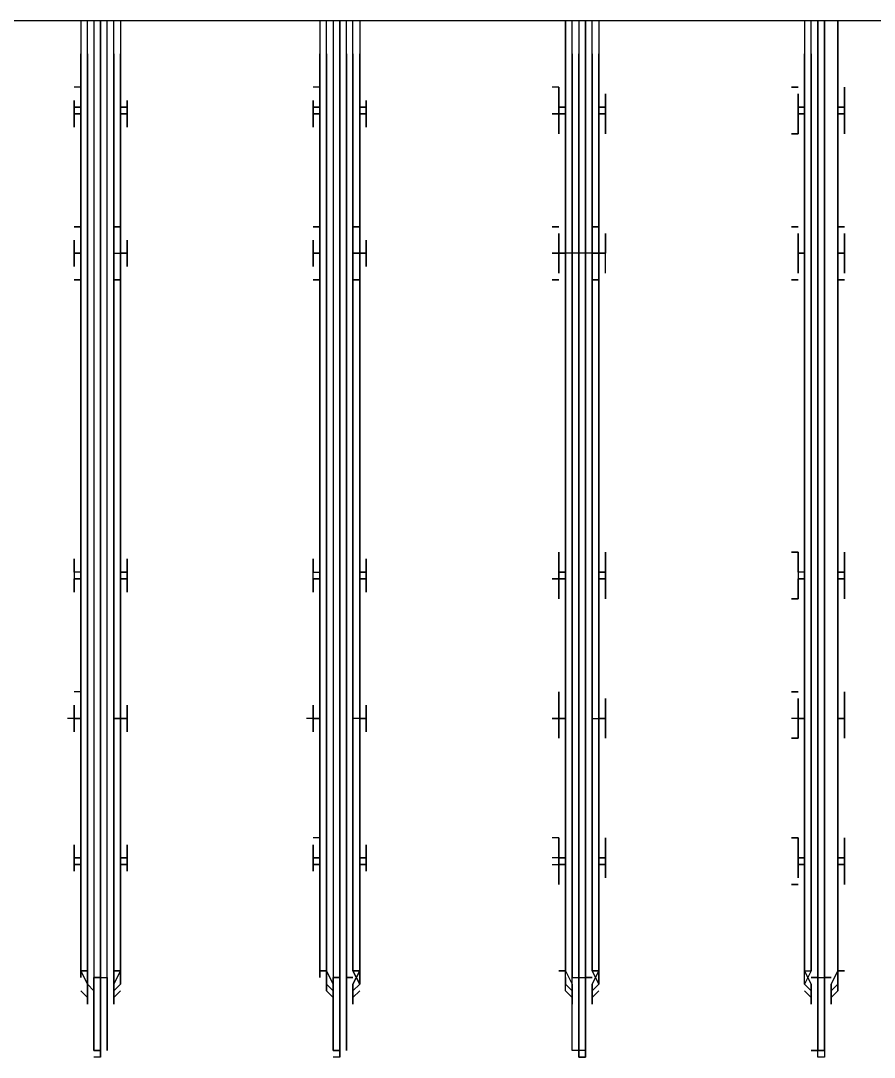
# Model space of a CAD drawing. Header units: metres. Extents: x 530797 to 531186, y 2675944 to 2676144.
# Drawn here: x 531161.8343 to 531162.012, y 2676011.8435 to 2676012.0593 of the extents above; entities that cross this region are included whole.
import ezdxf

# ---------------------------------------------------------------- set-up
doc = ezdxf.new("R2010")
doc.units = ezdxf.units.M
doc.linetypes.add('PDF_IMPORT', pattern=[1, 0.8, -0.2])
doc.layers.add('IDT', color=7, linetype='Continuous')

# ---------------------------------------------------------------- blocks, each defined once
blk = doc.blocks.new('IDT')
at = {"layer": 'IDT', "color": 0, "lineweight": 25}
for p, q in [((14.14562, 14.81944), (14.14701, 14.81944)), ((14.14562, 14.80284), (14.14562, 14.81944)), ((14.14562, 14.81944), (14.14701, 14.81944)), ((14.14562, 14.80284), (14.14562, 14.81944)), ((14.14701, 14.81944), (14.14701, 14.80284)), ((14.14701, 14.81944), (14.14701, 14.80284)), ((14.19542, 14.80284), (14.19542, 14.81944)), ((14.19542, 14.81944), (14.19542, 14.80284)), ((14.1968, 14.81944), (14.19542, 14.81944)), ((14.19542, 14.81944), (14.1968, 14.81944)), ((14.1968, 14.80284), (14.1968, 14.81944)), ((14.1968, 14.81944), (14.1968, 14.80284)), ((14.24659, 14.80284), (14.24659, 14.81944)), ((14.24659, 14.81944), (14.24659, 14.80284)), ((14.24659, 14.80284), (14.24659, 14.81944)), ((14.24659, 14.80284), (14.24659, 14.81944)), ((14.24659, 14.81944), (14.24798, 14.81944)), ((14.29639, 14.80284), (14.29639, 14.81944)), ((14.29639, 14.81944), (14.29639, 14.80284)), ((14.29639, 14.81944), (14.29639, 14.80284)), ((14.29639, 14.80284), (14.29639, 14.81944)), ((14.29639, 14.81944), (14.29777, 14.81944)), ((14.14562, 14.80284), (14.14562, 14.81805)), ((14.14562, 14.81805), (14.14562, 14.80284)), ((14.14701, 14.81805), (14.14562, 14.81805)), ((14.14562, 14.81805), (14.14701, 14.81805)), ((14.14701, 14.80284), (14.14701, 14.81805)), ((14.14701, 14.81805), (14.14839, 14.81805)), ((14.14839, 14.81805), (14.14701, 14.81805)), ((14.14701, 14.81805), (14.14701, 14.80284)), ((14.19542, 14.80284), (14.19542, 14.81805)), ((14.19542, 14.81805), (14.1968, 14.81805)), ((14.19542, 14.80284), (14.19542, 14.81805)), ((14.19542, 14.81805), (14.1968, 14.81805)), ((14.1968, 14.81805), (14.19818, 14.81805)), ((14.1968, 14.81805), (14.19818, 14.81805)), ((14.19818, 14.81805), (14.19818, 14.80284)), ((14.19818, 14.81805), (14.19818, 14.80284)), ((14.24521, 14.80284), (14.24521, 14.81805)), ((14.24521, 14.81805), (14.24521, 14.80284)), ((14.24798, 14.81805), (14.24659, 14.81805)), ((14.24659, 14.81805), (14.24798, 14.81805)), ((14.24798, 14.81805), (14.24659, 14.81805)), ((14.24659, 14.81805), (14.24798, 14.81805)), ((14.24798, 14.80284), (14.24798, 14.81805)), ((14.24798, 14.81805), (14.24798, 14.80284)), ((14.295, 14.80284), (14.295, 14.81805)), ((14.295, 14.81805), (14.295, 14.80284)), ((14.29777, 14.81805), (14.29639, 14.81805)), ((14.29639, 14.81805), (14.29777, 14.81805)), ((14.29777, 14.81805), (14.29639, 14.81805)), ((14.29639, 14.81805), (14.29777, 14.81805)), ((14.29777, 14.80284), (14.29777, 14.81805)), ((14.29777, 14.81805), (14.29777, 14.80284)), ((14.14286, 14.8056), (14.14424, 14.80699)), ((14.14424, 14.80699), (14.14286, 14.8056)), ((14.14424, 14.80699), (14.14424, 14.80837)), ((14.14424, 14.80837), (14.14424, 14.80699)), ((14.14424, 14.80422), (14.14424, 14.80837)), ((14.14424, 14.80837), (14.14424, 14.80422)), ((14.14839, 14.80422), (14.14839, 14.80837)), ((14.14839, 14.80837), (14.14839, 14.80699)), ((14.14839, 14.80699), (14.14839, 14.80837)), ((14.14839, 14.80837), (14.14839, 14.80422)), ((14.14839, 14.80699), (14.14977, 14.8056)), ((14.14977, 14.8056), (14.14839, 14.80699)), ((14.19403, 14.80699), (14.19265, 14.8056)), ((14.19265, 14.8056), (14.19403, 14.80699)), ((14.19403, 14.80422), (14.19403, 14.80837)), ((14.19403, 14.80837), (14.19403, 14.80699)), ((14.19403, 14.80699), (14.19403, 14.80837)), ((14.19403, 14.80837), (14.19403, 14.80422)), ((14.19818, 14.80422), (14.19818, 14.80837)), ((14.19818, 14.80837), (14.19818, 14.80699)), ((14.19818, 14.80422), (14.19818, 14.80837)), ((14.19818, 14.80837), (14.19818, 14.80699)), ((14.19818, 14.80699), (14.19957, 14.8056)), ((14.19818, 14.80699), (14.19957, 14.8056)), ((14.24383, 14.80699), (14.24244, 14.8056)), ((14.24244, 14.8056), (14.24383, 14.80699)), ((14.24383, 14.80422), (14.24383, 14.80837)), ((14.24383, 14.80837), (14.24383, 14.80699)), ((14.24383, 14.80699), (14.24383, 14.80837)), ((14.24383, 14.80837), (14.24383, 14.80422)), ((14.24798, 14.80422), (14.24798, 14.80837)), ((14.24798, 14.80837), (14.24798, 14.80422)), ((14.24798, 14.80699), (14.24798, 14.80837)), ((14.24798, 14.80837), (14.24798, 14.80699)), ((14.24936, 14.8056), (14.24798, 14.80699)), ((14.24798, 14.80699), (14.24936, 14.8056)), ((14.29362, 14.80699), (14.29224, 14.8056)), ((14.29224, 14.8056), (14.29362, 14.80699)), ((14.29362, 14.80422), (14.29362, 14.80837)), ((14.29362, 14.80837), (14.29362, 14.80699)), ((14.29362, 14.80699), (14.29362, 14.80837)), ((14.29362, 14.80837), (14.29362, 14.80422)), ((14.29915, 14.80422), (14.29915, 14.80837)), ((14.29915, 14.80837), (14.29915, 14.80699)), ((14.29915, 14.80699), (14.29915, 14.80837)), ((14.29915, 14.80837), (14.29915, 14.80422)), ((14.29915, 14.80699), (14.30054, 14.8056)), ((14.30054, 14.8056), (14.29915, 14.80699)), ((14.14286, 14.8056), (14.14286, 14.80145)), ((14.14286, 14.80145), (14.14286, 14.8056)), ((14.14286, 14.80422), (14.14424, 14.8056)), ((14.14424, 14.8056), (14.14286, 14.80422)), ((14.14286, 14.80284), (14.14286, 14.80422)), ((14.14286, 14.80422), (14.14286, 14.80284)), ((14.14286, 14.80145), (14.14424, 14.80422)), ((14.14424, 14.80422), (14.14286, 14.80145)), ((14.14977, 14.80422), (14.14839, 14.8056)), ((14.14839, 14.8056), (14.14977, 14.80422)), ((14.14977, 14.80422), (14.14839, 14.8056)), ((14.14839, 14.8056), (14.14977, 14.80422)), ((14.14977, 14.80145), (14.14839, 14.80422)), ((14.14839, 14.80422), (14.14977, 14.80145)), ((14.14839, 14.80145), (14.14977, 14.80422)), ((14.14839, 14.80145), (14.14977, 14.80422)), ((14.14977, 14.80422), (14.14977, 14.80284)), ((14.14977, 14.80422), (14.14977, 14.80284)), ((14.19403, 14.8056), (14.19265, 14.80422)), ((14.19265, 14.80422), (14.19403, 14.8056)), ((14.19403, 14.8056), (14.19265, 14.80422)), ((14.19265, 14.80422), (14.19403, 14.8056)), ((14.19265, 14.80422), (14.19265, 14.80284)), ((14.19265, 14.80284), (14.19265, 14.80422)), ((14.19265, 14.80422), (14.19403, 14.80145)), ((14.19265, 14.80145), (14.19403, 14.80422)), ((14.19403, 14.80422), (14.19265, 14.80145)), ((14.19403, 14.80145), (14.19265, 14.80422)), ((14.19957, 14.80422), (14.19818, 14.8056)), ((14.19957, 14.80422), (14.19818, 14.8056)), ((14.19957, 14.80145), (14.19818, 14.80422)), ((14.19957, 14.80145), (14.19818, 14.80422)), ((14.19957, 14.8056), (14.19957, 14.80145)), ((14.19957, 14.8056), (14.19957, 14.80145)), ((14.19957, 14.80284), (14.19957, 14.80422)), ((14.19957, 14.80284), (14.19957, 14.80422)), ((14.24383, 14.8056), (14.24244, 14.80422)), ((14.24244, 14.80422), (14.24383, 14.8056)), ((14.24383, 14.8056), (14.24244, 14.80422)), ((14.24244, 14.80422), (14.24383, 14.8056)), ((14.24244, 14.80422), (14.24244, 14.80284)), ((14.24244, 14.80284), (14.24244, 14.80422)), ((14.24244, 14.80422), (14.24383, 14.80145)), ((14.24244, 14.80145), (14.24383, 14.80422)), ((14.24383, 14.80422), (14.24244, 14.80145)), ((14.24383, 14.80145), (14.24244, 14.80422)), ((14.24798, 14.8056), (14.24936, 14.80422)), ((14.24936, 14.80422), (14.24798, 14.8056)), ((14.24936, 14.80145), (14.24798, 14.80422)), ((14.24798, 14.80422), (14.24936, 14.80145)), ((14.24936, 14.8056), (14.24936, 14.80145)), ((14.24936, 14.80145), (14.24936, 14.8056)), ((14.24936, 14.80422), (14.24936, 14.80284)), ((14.24936, 14.80284), (14.24936, 14.80422)), ((14.29362, 14.8056), (14.29224, 14.80422)), ((14.29224, 14.80422), (14.29362, 14.8056)), ((14.29224, 14.80422), (14.29224, 14.80284)), ((14.29224, 14.80284), (14.29224, 14.80422)), ((14.29224, 14.80145), (14.29362, 14.80422)), ((14.29362, 14.80422), (14.29224, 14.80145)), ((14.29362, 14.8056), (14.29362, 14.80145)), ((14.29362, 14.80145), (14.29362, 14.8056)), ((14.29777, 14.8056), (14.29915, 14.80422)), ((14.29915, 14.80422), (14.29777, 14.8056)), ((14.29915, 14.8056), (14.29915, 14.80145)), ((14.29915, 14.80145), (14.29915, 14.8056)), ((14.30054, 14.80145), (14.29915, 14.80422)), ((14.29915, 14.80422), (14.30054, 14.80145)), ((14.29915, 14.80422), (14.29915, 14.80284)), ((14.29915, 14.80284), (14.29915, 14.80422)), ((14.14286, 14.80145), (14.14286, 14.80284)), ((14.14286, 14.80284), (14.14286, 14.80145)), ((14.14562, 14.80284), (14.14424, 14.80284)), ((14.14424, 14.80284), (14.14562, 14.80284)), ((14.14562, 14.80284), (14.14562, 14.61058)), ((14.14562, 14.61058), (14.14562, 14.80284)), ((14.14562, 14.80284), (14.14562, 14.60366)), ((14.14562, 14.60366), (14.14562, 14.80284)), ((14.14701, 14.80284), (14.14562, 14.80284)), ((14.14701, 14.80284), (14.14562, 14.80284)), ((14.14701, 14.80284), (14.14701, 14.60366)), ((14.14701, 14.60366), (14.14701, 14.80284)), ((14.14701, 14.80284), (14.14701, 14.61058)), ((14.14701, 14.61058), (14.14701, 14.80284)), ((14.14701, 14.80284), (14.14839, 14.80284)), ((14.14839, 14.80284), (14.14701, 14.80284)), ((14.14977, 14.80284), (14.14977, 14.80145)), ((14.14977, 14.80284), (14.14977, 14.80145)), ((14.19265, 14.80145), (14.19265, 14.80284)), ((14.19265, 14.80284), (14.19265, 14.80145)), ((14.19542, 14.80284), (14.19403, 14.80284)), ((14.19403, 14.80284), (14.19542, 14.80284)), ((14.19542, 14.80284), (14.19542, 14.61058)), ((14.19542, 14.61058), (14.19542, 14.80284)), ((14.1968, 14.80284), (14.19542, 14.80284)), ((14.19542, 14.80284), (14.19542, 14.60366)), ((14.19542, 14.60366), (14.19542, 14.80284)), ((14.1968, 14.80284), (14.19542, 14.80284)), ((14.19818, 14.80284), (14.1968, 14.80284)), ((14.19818, 14.80284), (14.1968, 14.80284)), ((14.1968, 14.60366), (14.1968, 14.80284)), ((14.1968, 14.80284), (14.1968, 14.61058)), ((14.19818, 14.61058), (14.19818, 14.80284)), ((14.19818, 14.80284), (14.19818, 14.60366)), ((14.19957, 14.80284), (14.19957, 14.80145)), ((14.19957, 14.80284), (14.19957, 14.80145)), ((14.24244, 14.80145), (14.24244, 14.80284)), ((14.24244, 14.80284), (14.24244, 14.80145)), ((14.24521, 14.80284), (14.24383, 14.80284)), ((14.24383, 14.80284), (14.24521, 14.80284)), ((14.24521, 14.61058), (14.24521, 14.80284)), ((14.24521, 14.80284), (14.24521, 14.60366)), ((14.24798, 14.80284), (14.24659, 14.80284)), ((14.24659, 14.80284), (14.24798, 14.80284)), ((14.24798, 14.80284), (14.24659, 14.80284)), ((14.24798, 14.80284), (14.24659, 14.80284)), ((14.24659, 14.80284), (14.24659, 14.60366)), ((14.24659, 14.60366), (14.24659, 14.80284)), ((14.24659, 14.80284), (14.24659, 14.61058)), ((14.24659, 14.61058), (14.24659, 14.80284)), ((14.24798, 14.61058), (14.24798, 14.80284)), ((14.24798, 14.60366), (14.24798, 14.80284)), ((14.25074, 14.80145), (14.25074, 14.80284)), ((14.25074, 14.80284), (14.25074, 14.80145)), ((14.29224, 14.80145), (14.29224, 14.80284)), ((14.29224, 14.80284), (14.29224, 14.80145)), ((14.29639, 14.80284), (14.295, 14.80284)), ((14.295, 14.80284), (14.295, 14.61058)), ((14.29639, 14.80284), (14.295, 14.80284)), ((14.295, 14.80284), (14.295, 14.60366)), ((14.29777, 14.80284), (14.29639, 14.80284)), ((14.29777, 14.80284), (14.29639, 14.80284)), ((14.29639, 14.80284), (14.29777, 14.80284)), ((14.29777, 14.80284), (14.29639, 14.80284)), ((14.29639, 14.61058), (14.29639, 14.80284)), ((14.29639, 14.80284), (14.29639, 14.61058)), ((14.29639, 14.60366), (14.29639, 14.80284)), ((14.29639, 14.80284), (14.29639, 14.60366)), ((14.29777, 14.61058), (14.29777, 14.80284)), ((14.29777, 14.60366), (14.29777, 14.80284)), ((14.30054, 14.80145), (14.30054, 14.80284)), ((14.30054, 14.80284), (14.30054, 14.80145)), ((14.14286, 14.80145), (14.14147, 14.80145)), ((14.14147, 14.80145), (14.14286, 14.80145)), ((14.14286, 14.80145), (14.14286, 14.60366)), ((14.14286, 14.60366), (14.14286, 14.80145)), ((14.14286, 14.80145), (14.14286, 14.61058)), ((14.14286, 14.61058), (14.14286, 14.80145)), ((14.14977, 14.80145), (14.14839, 14.80145)), ((14.14977, 14.80145), (14.14839, 14.80145)), ((14.14839, 14.61058), (14.14839, 14.80145)), ((14.14839, 14.80145), (14.14839, 14.60366)), ((14.14977, 14.60366), (14.14977, 14.80145)), ((14.14977, 14.80145), (14.14977, 14.61058)), ((14.19403, 14.80145), (14.19265, 14.80145)), ((14.19265, 14.80145), (14.19403, 14.80145)), ((14.19265, 14.60366), (14.19265, 14.80145)), ((14.19265, 14.80145), (14.19265, 14.61058)), ((14.19403, 14.61058), (14.19403, 14.80145)), ((14.19403, 14.80145), (14.19403, 14.60366)), ((14.19957, 14.80145), (14.19957, 14.61058)), ((14.19957, 14.61058), (14.19957, 14.80145)), ((14.19957, 14.80145), (14.20095, 14.80145)), ((14.20095, 14.80145), (14.19957, 14.80145)), ((14.19957, 14.80145), (14.19957, 14.60366)), ((14.19957, 14.60366), (14.19957, 14.80145)), ((14.24383, 14.80145), (14.24244, 14.80145)), ((14.24244, 14.80145), (14.24383, 14.80145)), ((14.24244, 14.60366), (14.24244, 14.80145)), ((14.24244, 14.80145), (14.24244, 14.61058)), ((14.24383, 14.61058), (14.24383, 14.80145)), ((14.24383, 14.80145), (14.24383, 14.60366)), ((14.25074, 14.80145), (14.24936, 14.80145)), ((14.24936, 14.80145), (14.25074, 14.80145)), ((14.24936, 14.61058), (14.24936, 14.80145)), ((14.24936, 14.80145), (14.24936, 14.60366)), ((14.25074, 14.60366), (14.25074, 14.80145)), ((14.25074, 14.80145), (14.25074, 14.61058)), ((14.29362, 14.80145), (14.29224, 14.80145)), ((14.29224, 14.80145), (14.29362, 14.80145)), ((14.29224, 14.60366), (14.29224, 14.80145)), ((14.29224, 14.80145), (14.29224, 14.61058)), ((14.29362, 14.61058), (14.29362, 14.80145)), ((14.29362, 14.80145), (14.29362, 14.60366)), ((14.29915, 14.80145), (14.30054, 14.80145)), ((14.30054, 14.80145), (14.29915, 14.80145)), ((14.29915, 14.61058), (14.29915, 14.80145)), ((14.29915, 14.80145), (14.29915, 14.60366)), ((14.30054, 14.60366), (14.30054, 14.80145)), ((14.30054, 14.80145), (14.30054, 14.61058)), ((14.14147, 14.77932), (14.14147, 14.78347)), ((14.14147, 14.78347), (14.14147, 14.77932)), ((14.14977, 14.77932), (14.14977, 14.78347)), ((14.14977, 14.78347), (14.14977, 14.77932)), ((14.15254, 14.78347), (14.15115, 14.78347)), ((14.15115, 14.78347), (14.15254, 14.78347)), ((14.19265, 14.77932), (14.19265, 14.78347)), ((14.19265, 14.78347), (14.19265, 14.77932)), ((14.20095, 14.77932), (14.20095, 14.78347)), ((14.20095, 14.78347), (14.20095, 14.77932)), ((14.24244, 14.77932), (14.24244, 14.78347)), ((14.24244, 14.78347), (14.24244, 14.77932)), ((14.25074, 14.77932), (14.25074, 14.78347)), ((14.25074, 14.78347), (14.25074, 14.77932)), ((14.29224, 14.77932), (14.29224, 14.78347)), ((14.29224, 14.78347), (14.29224, 14.77932)), ((14.30054, 14.77932), (14.30054, 14.78347)), ((14.30054, 14.78347), (14.30054, 14.77932)), ((14.14147, 14.78071), (14.14147, 14.78209)), ((14.14147, 14.78209), (14.14147, 14.78071)), ((14.14147, 14.77932), (14.14147, 14.78071)), ((14.14147, 14.78071), (14.14147, 14.77932)), ((14.15115, 14.78209), (14.15115, 14.78071)), ((14.15115, 14.78071), (14.15115, 14.78209)), ((14.15115, 14.78071), (14.15115, 14.77932)), ((14.15115, 14.77932), (14.15115, 14.78071)), ((14.19127, 14.78071), (14.19127, 14.78209)), ((14.19127, 14.78209), (14.19127, 14.78071)), ((14.19127, 14.78071), (14.19127, 14.77932)), ((14.19127, 14.77932), (14.19127, 14.78071)), ((14.20095, 14.78071), (14.20095, 14.78209)), ((14.20095, 14.78071), (14.20095, 14.78209)), ((14.20095, 14.78071), (14.20095, 14.77932)), ((14.20095, 14.77932), (14.20095, 14.78071)), ((14.24106, 14.77932), (14.24106, 14.78071)), ((14.24106, 14.78071), (14.24106, 14.77932)), ((14.24244, 14.78071), (14.24244, 14.78209)), ((14.24244, 14.78209), (14.24244, 14.78071)), ((14.25074, 14.78209), (14.25074, 14.78071)), ((14.25074, 14.78071), (14.25074, 14.78209)), ((14.25212, 14.77932), (14.25212, 14.78071)), ((14.25212, 14.78071), (14.25212, 14.77932)), ((14.29085, 14.77932), (14.29085, 14.78071)), ((14.29085, 14.78071), (14.29085, 14.77932)), ((14.29224, 14.78071), (14.29224, 14.78209)), ((14.29224, 14.78209), (14.29224, 14.78071)), ((14.30054, 14.78209), (14.30054, 14.78071)), ((14.30054, 14.78071), (14.30054, 14.78209)), ((14.30192, 14.77932), (14.30192, 14.78071)), ((14.30192, 14.78071), (14.30192, 14.77932)), ((14.14286, 14.77932), (14.14147, 14.77932)), ((14.14147, 14.77932), (14.14286, 14.77932)), ((14.14147, 14.77794), (14.14147, 14.77932)), ((14.14147, 14.77932), (14.14147, 14.77794)), ((14.14147, 14.77794), (14.14147, 14.77932)), ((14.14147, 14.77932), (14.14147, 14.77518)), ((14.15115, 14.77932), (14.14977, 14.77932)), ((14.14977, 14.77932), (14.15115, 14.77932)), ((14.15115, 14.77932), (14.14977, 14.77932)), ((14.14977, 14.77932), (14.14977, 14.77379)), ((14.14977, 14.77794), (14.14977, 14.77932)), ((14.14977, 14.77932), (14.15115, 14.77932)), ((14.15115, 14.77794), (14.15115, 14.77932)), ((14.15115, 14.77932), (14.15115, 14.77794)), ((14.19127, 14.77794), (14.19127, 14.77932)), ((14.19127, 14.77932), (14.19127, 14.77794)), ((14.19127, 14.77932), (14.19265, 14.77932)), ((14.19265, 14.77932), (14.19127, 14.77932)), ((14.19265, 14.77794), (14.19265, 14.77932)), ((14.19265, 14.77932), (14.19265, 14.77794)), ((14.20095, 14.77932), (14.19957, 14.77932)), ((14.19957, 14.77932), (14.20095, 14.77932)), ((14.20233, 14.77932), (14.20095, 14.77932)), ((14.20095, 14.77932), (14.20095, 14.77794)), ((14.20095, 14.77518), (14.20095, 14.77932)), ((14.20095, 14.77932), (14.20095, 14.77794)), ((14.20095, 14.77794), (14.20095, 14.77932)), ((14.24106, 14.77794), (14.24106, 14.77932)), ((14.24106, 14.77932), (14.24106, 14.77794)), ((14.24244, 14.77932), (14.24106, 14.77932)), ((14.24106, 14.77932), (14.24244, 14.77932)), ((14.24244, 14.77932), (14.24244, 14.77794)), ((14.24244, 14.77794), (14.24244, 14.77932)), ((14.25212, 14.77932), (14.25074, 14.77932)), ((14.25074, 14.77932), (14.25212, 14.77932)), ((14.25074, 14.77794), (14.25074, 14.77932)), ((14.25074, 14.77932), (14.25212, 14.77932)), ((14.25212, 14.77932), (14.25074, 14.77932)), ((14.25074, 14.77932), (14.25074, 14.77379)), ((14.25212, 14.77794), (14.25212, 14.77932)), ((14.25212, 14.77932), (14.25212, 14.77794)), ((14.29085, 14.77794), (14.29085, 14.77932)), ((14.29085, 14.77932), (14.29085, 14.77794)), ((14.29224, 14.77932), (14.29085, 14.77932)), ((14.29085, 14.77932), (14.29224, 14.77932)), ((14.29224, 14.77932), (14.29224, 14.77794)), ((14.29224, 14.77794), (14.29224, 14.77932)), ((14.30192, 14.77932), (14.30054, 14.77932)), ((14.30054, 14.77932), (14.30192, 14.77932)), ((14.30054, 14.77379), (14.30054, 14.77932)), ((14.30054, 14.77932), (14.30192, 14.77932)), ((14.30192, 14.77932), (14.30054, 14.77932)), ((14.30054, 14.77932), (14.30054, 14.77794)), ((14.30192, 14.77794), (14.30192, 14.77932)), ((14.30192, 14.77932), (14.30192, 14.77794)), ((14.14147, 14.77518), (14.14147, 14.77794)), ((14.14147, 14.77379), (14.14147, 14.77794)), ((14.14147, 14.77794), (14.14286, 14.77794)), ((14.14286, 14.77794), (14.14147, 14.77794)), ((14.14147, 14.77794), (14.14147, 14.77379)), ((14.15115, 14.77794), (14.14977, 14.77794)), ((14.14977, 14.77794), (14.15115, 14.77794)), ((14.14977, 14.77379), (14.14977, 14.77794)), ((14.15115, 14.77518), (14.15115, 14.77794)), ((14.15115, 14.77794), (14.15115, 14.77518)), ((14.19265, 14.77794), (14.19127, 14.77794)), ((14.19127, 14.77794), (14.19265, 14.77794)), ((14.19127, 14.77518), (14.19127, 14.77794)), ((14.19127, 14.77794), (14.19127, 14.77518)), ((14.19265, 14.77379), (14.19265, 14.77794)), ((14.19265, 14.77794), (14.19265, 14.77379)), ((14.20095, 14.77794), (14.19957, 14.77794)), ((14.19957, 14.77794), (14.20095, 14.77794)), ((14.20095, 14.77794), (14.20095, 14.77379)), ((14.20095, 14.77794), (14.20095, 14.77379)), ((14.20095, 14.77794), (14.20233, 14.77794)), ((14.20095, 14.77518), (14.20095, 14.77794)), ((14.24106, 14.77518), (14.24106, 14.77794)), ((14.24106, 14.77794), (14.24106, 14.77518)), ((14.24244, 14.77794), (14.24106, 14.77794)), ((14.24106, 14.77794), (14.24244, 14.77794)), ((14.24244, 14.77379), (14.24244, 14.77794)), ((14.24244, 14.77794), (14.24244, 14.77379)), ((14.25074, 14.77794), (14.25212, 14.77794)), ((14.25212, 14.77794), (14.25074, 14.77794)), ((14.25074, 14.77379), (14.25074, 14.77794)), ((14.25212, 14.77794), (14.25212, 14.77518)), ((14.25212, 14.77518), (14.25212, 14.77794)), ((14.29085, 14.77518), (14.29085, 14.77794)), ((14.29085, 14.77794), (14.29085, 14.77518)), ((14.29224, 14.77794), (14.29085, 14.77794)), ((14.29085, 14.77794), (14.29224, 14.77794)), ((14.29224, 14.77379), (14.29224, 14.77794)), ((14.29224, 14.77794), (14.29224, 14.77379)), ((14.30054, 14.77794), (14.30192, 14.77794)), ((14.30192, 14.77794), (14.30054, 14.77794)), ((14.30054, 14.77794), (14.30054, 14.77379)), ((14.30192, 14.77518), (14.30192, 14.77794)), ((14.30192, 14.77794), (14.30192, 14.77518)), ((14.14147, 14.77518), (14.14147, 14.77379)), ((14.14147, 14.77379), (14.14147, 14.77518)), ((14.15115, 14.77379), (14.15115, 14.77518)), ((14.15115, 14.77518), (14.15115, 14.77379)), ((14.19127, 14.77379), (14.19127, 14.77518)), ((14.19127, 14.77518), (14.19127, 14.77379)), ((14.20095, 14.77379), (14.20095, 14.77518)), ((14.20095, 14.77379), (14.20095, 14.77518)), ((14.24244, 14.77379), (14.24244, 14.77518)), ((14.24244, 14.77518), (14.24244, 14.77379)), ((14.25074, 14.77379), (14.25074, 14.77518)), ((14.25074, 14.77518), (14.25074, 14.77379)), ((14.29224, 14.77379), (14.29224, 14.77518)), ((14.29224, 14.77518), (14.29224, 14.77379)), ((14.30054, 14.77518), (14.30054, 14.77379)), ((14.30054, 14.77379), (14.30054, 14.77518)), ((14.15254, 14.77379), (14.15115, 14.77379)), ((14.15115, 14.77379), (14.15254, 14.77379)), ((14.20095, 14.77379), (14.20233, 14.77379)), ((14.25074, 14.77379), (14.25212, 14.77379)), ((14.14147, 14.75166), (14.14147, 14.75304)), ((14.14147, 14.75304), (14.14147, 14.7489)), ((14.14147, 14.7489), (14.14147, 14.75304)), ((14.14147, 14.75304), (14.14147, 14.75166)), ((14.14977, 14.7489), (14.14977, 14.75304)), ((14.14977, 14.75304), (14.14977, 14.7489)), ((14.15115, 14.75304), (14.15115, 14.75166)), ((14.15115, 14.75166), (14.15115, 14.75304)), ((14.15115, 14.75304), (14.15254, 14.75304)), ((14.15254, 14.75304), (14.15115, 14.75304)), ((14.19127, 14.75166), (14.19127, 14.75304)), ((14.19127, 14.75304), (14.19127, 14.75166)), ((14.19265, 14.7489), (14.19265, 14.75304)), ((14.19265, 14.75304), (14.19265, 14.7489)), ((14.20095, 14.7489), (14.20095, 14.75304)), ((14.20095, 14.75304), (14.20095, 14.7489)), ((14.20095, 14.75166), (14.20095, 14.75304)), ((14.20095, 14.75304), (14.20095, 14.75166)), ((14.24244, 14.7489), (14.24244, 14.75304)), ((14.24244, 14.75304), (14.24244, 14.75166)), ((14.24244, 14.75166), (14.24244, 14.75304)), ((14.24244, 14.75304), (14.24244, 14.7489)), ((14.25074, 14.75304), (14.25074, 14.7489)), ((14.25074, 14.7489), (14.25074, 14.75304)), ((14.25074, 14.75304), (14.25074, 14.75166)), ((14.25074, 14.75166), (14.25074, 14.75304)), ((14.29224, 14.74336), (14.29224, 14.75304)), ((14.29224, 14.75304), (14.29224, 14.75166)), ((14.29224, 14.75166), (14.29224, 14.75304)), ((14.29224, 14.75304), (14.29224, 14.7489)), ((14.30054, 14.75304), (14.30054, 14.75166)), ((14.30054, 14.75166), (14.30054, 14.75304)), ((14.30054, 14.7489), (14.30054, 14.75304)), ((14.30054, 14.75304), (14.30054, 14.7489)), ((14.14147, 14.75166), (14.14147, 14.74613)), ((14.14147, 14.7489), (14.14147, 14.75166)), ((14.15115, 14.75166), (14.15115, 14.7489)), ((14.15115, 14.7489), (14.15115, 14.75166)), ((14.19127, 14.7489), (14.19127, 14.75166)), ((14.19127, 14.75166), (14.19127, 14.7489)), ((14.20095, 14.7489), (14.20095, 14.75166)), ((14.20095, 14.75166), (14.20095, 14.7489)), ((14.24106, 14.7489), (14.24106, 14.75166)), ((14.24106, 14.75166), (14.24106, 14.7489)), ((14.25212, 14.7489), (14.25212, 14.75166)), ((14.25212, 14.75166), (14.25212, 14.7489)), ((14.29085, 14.7489), (14.29085, 14.75166)), ((14.29085, 14.75166), (14.29085, 14.7489)), ((14.30192, 14.7489), (14.30192, 14.75166)), ((14.30192, 14.75166), (14.30192, 14.7489)), ((14.14147, 14.74613), (14.14147, 14.7489)), ((14.14147, 14.7489), (14.14286, 14.7489)), ((14.14286, 14.7489), (14.14147, 14.7489)), ((14.14147, 14.7489), (14.14147, 14.74336)), ((14.14147, 14.74336), (14.14147, 14.7489)), ((14.14147, 14.7489), (14.14286, 14.7489)), ((14.14286, 14.7489), (14.14147, 14.7489)), ((14.14147, 14.7489), (14.14286, 14.7489)), ((14.14286, 14.7489), (14.14147, 14.7489)), ((14.14147, 14.7489), (14.14286, 14.7489)), ((14.14286, 14.7489), (14.14147, 14.7489)), ((14.14977, 14.7489), (14.14977, 14.74336)), ((14.14977, 14.74336), (14.14977, 14.7489)), ((14.14977, 14.7489), (14.15115, 14.7489)), ((14.15115, 14.7489), (14.14977, 14.7489)), ((14.14977, 14.7489), (14.15115, 14.7489)), ((14.15115, 14.7489), (14.14977, 14.7489)), ((14.14977, 14.7489), (14.15115, 14.7489)), ((14.15115, 14.7489), (14.14977, 14.7489)), ((14.15115, 14.7489), (14.15115, 14.74613)), ((14.15115, 14.74613), (14.15115, 14.7489)), ((14.15115, 14.7489), (14.15254, 14.7489)), ((14.19265, 14.7489), (14.19127, 14.7489)), ((14.19127, 14.7489), (14.19265, 14.7489)), ((14.19265, 14.7489), (14.19127, 14.7489)), ((14.19127, 14.7489), (14.19265, 14.7489)), ((14.19265, 14.7489), (14.19127, 14.7489)), ((14.19127, 14.7489), (14.19265, 14.7489)), ((14.19127, 14.74613), (14.19127, 14.7489)), ((14.19127, 14.7489), (14.19127, 14.74613)), ((14.19403, 14.7489), (14.19265, 14.7489)), ((14.19265, 14.7489), (14.19265, 14.74336)), ((14.19265, 14.74336), (14.19265, 14.7489)), ((14.20095, 14.7489), (14.19957, 14.7489)), ((14.19957, 14.7489), (14.20095, 14.7489)), ((14.19957, 14.7489), (14.20095, 14.7489)), ((14.20095, 14.7489), (14.19957, 14.7489)), ((14.20095, 14.74336), (14.20095, 14.7489)), ((14.20095, 14.7489), (14.20095, 14.74336)), ((14.20095, 14.74613), (14.20095, 14.7489)), ((14.20095, 14.7489), (14.20233, 14.7489)), ((14.20233, 14.7489), (14.20095, 14.7489)), ((14.20095, 14.7489), (14.20095, 14.74613)), ((14.20095, 14.7489), (14.20233, 14.7489)), ((14.24106, 14.74613), (14.24106, 14.7489)), ((14.24106, 14.7489), (14.24106, 14.74613)), ((14.24244, 14.7489), (14.24106, 14.7489)), ((14.24106, 14.7489), (14.24244, 14.7489)), ((14.24244, 14.7489), (14.24106, 14.7489)), ((14.24106, 14.7489), (14.24244, 14.7489)), ((14.24244, 14.7489), (14.24106, 14.7489)), ((14.24106, 14.7489), (14.24244, 14.7489)), ((14.24244, 14.7489), (14.24244, 14.74336)), ((14.24244, 14.74336), (14.24244, 14.7489)), ((14.24244, 14.7489), (14.24383, 14.7489)), ((14.25074, 14.74336), (14.25074, 14.7489)), ((14.25074, 14.7489), (14.25212, 14.7489)), ((14.25212, 14.7489), (14.25074, 14.7489)), ((14.25074, 14.7489), (14.25074, 14.74336)), ((14.25074, 14.7489), (14.25212, 14.7489)), ((14.25212, 14.7489), (14.25074, 14.7489)), ((14.25074, 14.7489), (14.25212, 14.7489)), ((14.25212, 14.7489), (14.25074, 14.7489)), ((14.25212, 14.7489), (14.25212, 14.74613)), ((14.25212, 14.74613), (14.25212, 14.7489)), ((14.25212, 14.7489), (14.25351, 14.7489)), ((14.29224, 14.7489), (14.29085, 14.7489)), ((14.29085, 14.7489), (14.29224, 14.7489)), ((14.29224, 14.7489), (14.29085, 14.7489)), ((14.29085, 14.7489), (14.29224, 14.7489)), ((14.29224, 14.7489), (14.29085, 14.7489)), ((14.29085, 14.7489), (14.29085, 14.74613)), ((14.29085, 14.74613), (14.29085, 14.7489)), ((14.29224, 14.7489), (14.29362, 14.7489)), ((14.29362, 14.7489), (14.29224, 14.7489)), ((14.29224, 14.7489), (14.29224, 14.74336)), ((14.30192, 14.7489), (14.30054, 14.7489)), ((14.30054, 14.7489), (14.30192, 14.7489)), ((14.30192, 14.7489), (14.30054, 14.7489)), ((14.30054, 14.7489), (14.30054, 14.74336)), ((14.30054, 14.74336), (14.30054, 14.7489)), ((14.30054, 14.7489), (14.30192, 14.7489)), ((14.30192, 14.7489), (14.30054, 14.7489)), ((14.30054, 14.7489), (14.30192, 14.7489)), ((14.30054, 14.7489), (14.30192, 14.7489)), ((14.30192, 14.7489), (14.30054, 14.7489)), ((14.30192, 14.7489), (14.30192, 14.74613)), ((14.30192, 14.74613), (14.30192, 14.7489)), ((14.30192, 14.7489), (14.3033, 14.7489)), ((14.14147, 14.74613), (14.14147, 14.74475)), ((14.14147, 14.74475), (14.14147, 14.74613)), ((14.15115, 14.74613), (14.15115, 14.74475)), ((14.15115, 14.74475), (14.15115, 14.74613)), ((14.19127, 14.74475), (14.19127, 14.74613)), ((14.19127, 14.74613), (14.19127, 14.74475)), ((14.20095, 14.74613), (14.20095, 14.74475)), ((14.20095, 14.74475), (14.20095, 14.74613)), ((14.24244, 14.74475), (14.24244, 14.74613)), ((14.24244, 14.74613), (14.24244, 14.74475)), ((14.25074, 14.74613), (14.25074, 14.74475)), ((14.25074, 14.74475), (14.25074, 14.74613)), ((14.29224, 14.74475), (14.29224, 14.74613)), ((14.29224, 14.74613), (14.29224, 14.74475)), ((14.30054, 14.74613), (14.30054, 14.74475)), ((14.30054, 14.74475), (14.30054, 14.74613)), ((14.15254, 14.74336), (14.15115, 14.74336)), ((14.15115, 14.74336), (14.15254, 14.74336)), ((14.30054, 14.74336), (14.30192, 14.74336)), ((14.14147, 14.72262), (14.14147, 14.724)), ((14.14147, 14.724), (14.14147, 14.71985)), ((14.14147, 14.71985), (14.14147, 14.724)), ((14.14147, 14.724), (14.14147, 14.72262)), ((14.14147, 14.71985), (14.14147, 14.72262)), ((14.14147, 14.72262), (14.14147, 14.71985)), ((14.14977, 14.71985), (14.14977, 14.724)), ((14.14977, 14.724), (14.14977, 14.71985)), ((14.15115, 14.724), (14.15115, 14.72262)), ((14.15115, 14.72262), (14.15115, 14.724)), ((14.15115, 14.724), (14.15254, 14.724)), ((14.15254, 14.724), (14.15115, 14.724)), ((14.15115, 14.71985), (14.15115, 14.72262)), ((14.15115, 14.72262), (14.15115, 14.71985)), ((14.19127, 14.72262), (14.19127, 14.724)), ((14.19127, 14.724), (14.19127, 14.72262)), ((14.19127, 14.71985), (14.19127, 14.72262)), ((14.19127, 14.72262), (14.19127, 14.71985)), ((14.19265, 14.71985), (14.19265, 14.724)), ((14.19265, 14.724), (14.19265, 14.71847)), ((14.20095, 14.71985), (14.20095, 14.724)), ((14.20095, 14.724), (14.20095, 14.72262)), ((14.20095, 14.72262), (14.20095, 14.724)), ((14.20095, 14.724), (14.20095, 14.71985)), ((14.20095, 14.71985), (14.20095, 14.72262)), ((14.20095, 14.72262), (14.20095, 14.71985)), ((14.24106, 14.71985), (14.24106, 14.72262)), ((14.24106, 14.72262), (14.24106, 14.71985)), ((14.24244, 14.71847), (14.24244, 14.724)), ((14.24244, 14.724), (14.24244, 14.72262)), ((14.24244, 14.72262), (14.24244, 14.724)), ((14.24244, 14.724), (14.24244, 14.71985)), ((14.25074, 14.71985), (14.25074, 14.724)), ((14.25074, 14.72262), (14.25074, 14.724)), ((14.25074, 14.71985), (14.25074, 14.724)), ((14.25074, 14.72262), (14.25074, 14.724)), ((14.25212, 14.71985), (14.25212, 14.72262)), ((14.25212, 14.72262), (14.25212, 14.71985)), ((14.29085, 14.71985), (14.29085, 14.72262)), ((14.29085, 14.72262), (14.29085, 14.71985)), ((14.29224, 14.72262), (14.29224, 14.724)), ((14.29224, 14.724), (14.29224, 14.71985)), ((14.29224, 14.71985), (14.29224, 14.724)), ((14.29224, 14.724), (14.29224, 14.72262)), ((14.30054, 14.724), (14.30054, 14.71985)), ((14.30054, 14.71985), (14.30054, 14.724)), ((14.30054, 14.724), (14.30054, 14.72262)), ((14.30054, 14.72262), (14.30054, 14.724)), ((14.30192, 14.71985), (14.30192, 14.72262)), ((14.30192, 14.72262), (14.30192, 14.71985)), ((14.14147, 14.71985), (14.14286, 14.71985)), ((14.14286, 14.71985), (14.14147, 14.71985)), ((14.14147, 14.71985), (14.14147, 14.71847)), ((14.14147, 14.71847), (14.14147, 14.71985)), ((14.14147, 14.71985), (14.14147, 14.71847)), ((14.14147, 14.7157), (14.14147, 14.71985)), ((14.14147, 14.71847), (14.14286, 14.71847)), ((14.14286, 14.71847), (14.14147, 14.71847)), ((14.14147, 14.71847), (14.14147, 14.71432)), ((14.14147, 14.71432), (14.14147, 14.71847)), ((14.14147, 14.71847), (14.14147, 14.7157)), ((14.15115, 14.71985), (14.14977, 14.71985)), ((14.14977, 14.71985), (14.15115, 14.71985)), ((14.15115, 14.71985), (14.14977, 14.71985)), ((14.14977, 14.71985), (14.14977, 14.71432)), ((14.15115, 14.71985), (14.14977, 14.71985)), ((14.14977, 14.71985), (14.14977, 14.71847)), ((14.14977, 14.71847), (14.15115, 14.71847)), ((14.14977, 14.71432), (14.14977, 14.71847)), ((14.14977, 14.71847), (14.15115, 14.71847)), ((14.15115, 14.71847), (14.15115, 14.71985)), ((14.15115, 14.71847), (14.15115, 14.71985)), ((14.15115, 14.71847), (14.15115, 14.7157)), ((14.15115, 14.7157), (14.15115, 14.71847)), ((14.19265, 14.71985), (14.19127, 14.71985)), ((14.19127, 14.71985), (14.19265, 14.71985)), ((14.19127, 14.71847), (14.19127, 14.71985)), ((14.19127, 14.71985), (14.19127, 14.71847)), ((14.19265, 14.71847), (14.19127, 14.71847)), ((14.19127, 14.71847), (14.19265, 14.71847)), ((14.19127, 14.7157), (14.19127, 14.71847)), ((14.19127, 14.71847), (14.19127, 14.7157)), ((14.19265, 14.71847), (14.19265, 14.71985)), ((14.19265, 14.71432), (14.19265, 14.71847)), ((14.19265, 14.71847), (14.19265, 14.71432)), ((14.20095, 14.71985), (14.19957, 14.71985)), ((14.19957, 14.71985), (14.20095, 14.71985)), ((14.20095, 14.71847), (14.19957, 14.71847)), ((14.19957, 14.71847), (14.20095, 14.71847)), ((14.20095, 14.71847), (14.20095, 14.71985)), ((14.20095, 14.71985), (14.20095, 14.71847)), ((14.20095, 14.71847), (14.20095, 14.71985)), ((14.20095, 14.71985), (14.20233, 14.71985)), ((14.20233, 14.71985), (14.20095, 14.71985)), ((14.20095, 14.71985), (14.20095, 14.7157)), ((14.20095, 14.71432), (14.20095, 14.71847)), ((14.20095, 14.71847), (14.20095, 14.71432)), ((14.20095, 14.7157), (14.20095, 14.71847)), ((14.24244, 14.71985), (14.24106, 14.71985)), ((14.24106, 14.71985), (14.24244, 14.71985)), ((14.24106, 14.71847), (14.24106, 14.71985)), ((14.24106, 14.71985), (14.24106, 14.71847)), ((14.24106, 14.7157), (14.24106, 14.71847)), ((14.24106, 14.71847), (14.24106, 14.7157)), ((14.24244, 14.71847), (14.24106, 14.71847)), ((14.24106, 14.71847), (14.24244, 14.71847)), ((14.24244, 14.71985), (14.24244, 14.71847)), ((14.24244, 14.71847), (14.24244, 14.71432)), ((14.24244, 14.71432), (14.24244, 14.71847)), ((14.25074, 14.71847), (14.25074, 14.71985)), ((14.25074, 14.71985), (14.25212, 14.71985)), ((14.25212, 14.71985), (14.25074, 14.71985)), ((14.25074, 14.71985), (14.25212, 14.71985)), ((14.25074, 14.71432), (14.25074, 14.71985)), ((14.25074, 14.71985), (14.25212, 14.71985)), ((14.25212, 14.71847), (14.25074, 14.71847)), ((14.25212, 14.71847), (14.25074, 14.71847)), ((14.25074, 14.71847), (14.25074, 14.71432)), ((14.25212, 14.71985), (14.25212, 14.71847)), ((14.25212, 14.71985), (14.25212, 14.71847)), ((14.25212, 14.71847), (14.25212, 14.7157)), ((14.25212, 14.7157), (14.25212, 14.71847)), ((14.29085, 14.71847), (14.29085, 14.71985)), ((14.29085, 14.71985), (14.29085, 14.71847)), ((14.29224, 14.71985), (14.29085, 14.71985)), ((14.29085, 14.71985), (14.29224, 14.71985)), ((14.29224, 14.71847), (14.29085, 14.71847)), ((14.29085, 14.71847), (14.29224, 14.71847)), ((14.29085, 14.7157), (14.29085, 14.71847)), ((14.29085, 14.71847), (14.29085, 14.7157)), ((14.29224, 14.71985), (14.29224, 14.71432)), ((14.29224, 14.71432), (14.29224, 14.71985)), ((14.30054, 14.71985), (14.30192, 14.71985)), ((14.30192, 14.71985), (14.30054, 14.71985)), ((14.30192, 14.71985), (14.30054, 14.71985)), ((14.30054, 14.71985), (14.30054, 14.71847)), ((14.30054, 14.71985), (14.30054, 14.71847)), ((14.30054, 14.71432), (14.30054, 14.71847)), ((14.30054, 14.71847), (14.30192, 14.71847)), ((14.30054, 14.71847), (14.30054, 14.71432)), ((14.30054, 14.71847), (14.30192, 14.71847)), ((14.30192, 14.71847), (14.30192, 14.71985)), ((14.30192, 14.71847), (14.30192, 14.71985)), ((14.30192, 14.7157), (14.30192, 14.71847)), ((14.30192, 14.71847), (14.30192, 14.7157)), ((14.14147, 14.71432), (14.14147, 14.7157)), ((14.14147, 14.7157), (14.14147, 14.71432)), ((14.15115, 14.7157), (14.15115, 14.71432)), ((14.15115, 14.71432), (14.15115, 14.7157)), ((14.19127, 14.71432), (14.19127, 14.7157)), ((14.19127, 14.7157), (14.19127, 14.71432)), ((14.20095, 14.7157), (14.20095, 14.71432)), ((14.20095, 14.71432), (14.20095, 14.7157)), ((14.24244, 14.71432), (14.24244, 14.7157)), ((14.24244, 14.7157), (14.24244, 14.71432)), ((14.25074, 14.7157), (14.25074, 14.71432)), ((14.25074, 14.71432), (14.25074, 14.7157)), ((14.29224, 14.71432), (14.29224, 14.7157)), ((14.29224, 14.7157), (14.29224, 14.71432)), ((14.30054, 14.7157), (14.30054, 14.71432)), ((14.30054, 14.71432), (14.30054, 14.7157)), ((14.15115, 14.71432), (14.15254, 14.71432)), ((14.15254, 14.71432), (14.15115, 14.71432)), ((14.14286, 14.65761), (14.14147, 14.65761)), ((14.14147, 14.65761), (14.14286, 14.65761)), ((14.15254, 14.65761), (14.15115, 14.65761)), ((14.15115, 14.65761), (14.15254, 14.65761)), ((14.19403, 14.65761), (14.19265, 14.65761)), ((14.19265, 14.65761), (14.19403, 14.65761)), ((14.20233, 14.65761), (14.20095, 14.65761)), ((14.20095, 14.65761), (14.20233, 14.65761)), ((14.24383, 14.65761), (14.24244, 14.65761)), ((14.24244, 14.65761), (14.24383, 14.65761)), ((14.25212, 14.65761), (14.25074, 14.65761)), ((14.25074, 14.65761), (14.25212, 14.65761)), ((14.29362, 14.65761), (14.29224, 14.65761)), ((14.29224, 14.65761), (14.29362, 14.65761)), ((14.30192, 14.65761), (14.30054, 14.65761)), ((14.30054, 14.65761), (14.30192, 14.65761)), ((14.14147, 14.65484), (14.14147, 14.65622)), ((14.14147, 14.65622), (14.14147, 14.65484)), ((14.14147, 14.65207), (14.14147, 14.65622)), ((14.14147, 14.65622), (14.14147, 14.65207)), ((14.14977, 14.65207), (14.14977, 14.65622)), ((14.14977, 14.65622), (14.14977, 14.65207)), ((14.15115, 14.65622), (14.15115, 14.65484)), ((14.15115, 14.65484), (14.15115, 14.65622)), ((14.19127, 14.65622), (14.19127, 14.65484)), ((14.19265, 14.65207), (14.19265, 14.65622)), ((14.19265, 14.65622), (14.19265, 14.64793)), ((14.20095, 14.65622), (14.20095, 14.65207)), ((14.20095, 14.65484), (14.20095, 14.65622)), ((14.20095, 14.65622), (14.20095, 14.65207)), ((14.20095, 14.65484), (14.20095, 14.65622)), ((14.24244, 14.65484), (14.24244, 14.65622)), ((14.24244, 14.65622), (14.24244, 14.65484)), ((14.24244, 14.65207), (14.24244, 14.65622)), ((14.24244, 14.65622), (14.24244, 14.64793)), ((14.25074, 14.65207), (14.25074, 14.65622)), ((14.25074, 14.65622), (14.25074, 14.65484)), ((14.25074, 14.65484), (14.25074, 14.65622)), ((14.25074, 14.65622), (14.25074, 14.65207)), ((14.29224, 14.65207), (14.29224, 14.65622)), ((14.29224, 14.65622), (14.29224, 14.65484)), ((14.29224, 14.65484), (14.29224, 14.65622)), ((14.29224, 14.65622), (14.29224, 14.65207)), ((14.30054, 14.65622), (14.30054, 14.65484)), ((14.30054, 14.65484), (14.30054, 14.65622)), ((14.30054, 14.65622), (14.30054, 14.65207)), ((14.30054, 14.65207), (14.30054, 14.65622)), ((14.14147, 14.65207), (14.14147, 14.65484)), ((14.14147, 14.65484), (14.14147, 14.65207)), ((14.15115, 14.65484), (14.15115, 14.65207)), ((14.15115, 14.65207), (14.15115, 14.65484)), ((14.19127, 14.65484), (14.19127, 14.65207)), ((14.20095, 14.65207), (14.20095, 14.65484)), ((14.20095, 14.65207), (14.20095, 14.65484)), ((14.24106, 14.65207), (14.24106, 14.65484)), ((14.24106, 14.65484), (14.24106, 14.65207)), ((14.25212, 14.65207), (14.25212, 14.65484)), ((14.25212, 14.65484), (14.25212, 14.65207)), ((14.29085, 14.65207), (14.29085, 14.65484)), ((14.29085, 14.65484), (14.29085, 14.65207)), ((14.30192, 14.65207), (14.30192, 14.65484)), ((14.30192, 14.65484), (14.30192, 14.65207)), ((14.14147, 14.64931), (14.14147, 14.65207)), ((14.14147, 14.65207), (14.14286, 14.65207)), ((14.14286, 14.65207), (14.14147, 14.65207)), ((14.14147, 14.65207), (14.14147, 14.64931)), ((14.14147, 14.64793), (14.14147, 14.65207)), ((14.14147, 14.65207), (14.14286, 14.65207)), ((14.14286, 14.65207), (14.14147, 14.65207)), ((14.14147, 14.65207), (14.14286, 14.65207)), ((14.14286, 14.65207), (14.14147, 14.65207)), ((14.14147, 14.65207), (14.14147, 14.64793)), ((14.15115, 14.65207), (14.14977, 14.65207)), ((14.14977, 14.65207), (14.15115, 14.65207)), ((14.15115, 14.65207), (14.14977, 14.65207)), ((14.14977, 14.65207), (14.14977, 14.64793)), ((14.14977, 14.64793), (14.14977, 14.65207)), ((14.14977, 14.65207), (14.15115, 14.65207)), ((14.15115, 14.65207), (14.14977, 14.65207)), ((14.14977, 14.65207), (14.15115, 14.65207)), ((14.15115, 14.65207), (14.14977, 14.65207)), ((14.15115, 14.65207), (14.15115, 14.64931)), ((14.15115, 14.64931), (14.15115, 14.65207)), ((14.19127, 14.65207), (14.19265, 14.65207)), ((14.19265, 14.65207), (14.19127, 14.65207)), ((14.19127, 14.65207), (14.19127, 14.64931)), ((14.19127, 14.64931), (14.19127, 14.65207)), ((14.19127, 14.65207), (14.19265, 14.65207)), ((14.19265, 14.65207), (14.19127, 14.65207)), ((14.19265, 14.65207), (14.19403, 14.65207)), ((14.19403, 14.65207), (14.19265, 14.65207)), ((14.19265, 14.64793), (14.19265, 14.65207)), ((14.19957, 14.65207), (14.20095, 14.65207)), ((14.20095, 14.65207), (14.19957, 14.65207)), ((14.20095, 14.65207), (14.19957, 14.65207)), ((14.19957, 14.65207), (14.20095, 14.65207)), ((14.20095, 14.65207), (14.20095, 14.64793)), ((14.20095, 14.64793), (14.20095, 14.65207)), ((14.20095, 14.65207), (14.20233, 14.65207)), ((14.20233, 14.65207), (14.20095, 14.65207)), ((14.20095, 14.65207), (14.20233, 14.65207)), ((14.20233, 14.65207), (14.20095, 14.65207)), ((14.20095, 14.65207), (14.20095, 14.64931)), ((14.20095, 14.64931), (14.20095, 14.65207)), ((14.24244, 14.65207), (14.24106, 14.65207)), ((14.24106, 14.65207), (14.24106, 14.64931)), ((14.24106, 14.64931), (14.24106, 14.65207)), ((14.24106, 14.65207), (14.24244, 14.65207)), ((14.24244, 14.65207), (14.24106, 14.65207)), ((14.24106, 14.65207), (14.24244, 14.65207)), ((14.24383, 14.65207), (14.24244, 14.65207)), ((14.24244, 14.64793), (14.24244, 14.65207)), ((14.24244, 14.65207), (14.24383, 14.65207)), ((14.25074, 14.65207), (14.25212, 14.65207)), ((14.25212, 14.65207), (14.25074, 14.65207)), ((14.25074, 14.65207), (14.25212, 14.65207)), ((14.25212, 14.65207), (14.25074, 14.65207)), ((14.25074, 14.65207), (14.25212, 14.65207)), ((14.25212, 14.65207), (14.25074, 14.65207)), ((14.25074, 14.65207), (14.25074, 14.64793)), ((14.25074, 14.64793), (14.25074, 14.65207)), ((14.25074, 14.65207), (14.25212, 14.65207)), ((14.25212, 14.65207), (14.25212, 14.64931)), ((14.25212, 14.64931), (14.25212, 14.65207)), ((14.29224, 14.65207), (14.29085, 14.65207)), ((14.29085, 14.65207), (14.29085, 14.64931)), ((14.29085, 14.64931), (14.29085, 14.65207)), ((14.29085, 14.65207), (14.29224, 14.65207)), ((14.29224, 14.65207), (14.29085, 14.65207)), ((14.29085, 14.65207), (14.29224, 14.65207)), ((14.29362, 14.65207), (14.29224, 14.65207)), ((14.29224, 14.65207), (14.29224, 14.64793)), ((14.29224, 14.64793), (14.29224, 14.65207)), ((14.30192, 14.65207), (14.30054, 14.65207)), ((14.30054, 14.65207), (14.30192, 14.65207)), ((14.30054, 14.65207), (14.30054, 14.64793)), ((14.30054, 14.64793), (14.30054, 14.65207)), ((14.30054, 14.65207), (14.30192, 14.65207)), ((14.30192, 14.65207), (14.30054, 14.65207)), ((14.30054, 14.65207), (14.30192, 14.65207)), ((14.30192, 14.65207), (14.30054, 14.65207)), ((14.30054, 14.65207), (14.30192, 14.65207)), ((14.30192, 14.65207), (14.30054, 14.65207)), ((14.30192, 14.64931), (14.30192, 14.65207)), ((14.30192, 14.65207), (14.30192, 14.64931)), ((14.14147, 14.64793), (14.14147, 14.64931)), ((14.14147, 14.64931), (14.14147, 14.64793)), ((14.15115, 14.64931), (14.15115, 14.64793)), ((14.15115, 14.64793), (14.15115, 14.64931)), ((14.19127, 14.64931), (14.19127, 14.64793)), ((14.19127, 14.64793), (14.19127, 14.64931)), ((14.20095, 14.64793), (14.20095, 14.64931)), ((14.20095, 14.64931), (14.20095, 14.64793)), ((14.24244, 14.64793), (14.24244, 14.64931)), ((14.24244, 14.64931), (14.24244, 14.64793)), ((14.25074, 14.64931), (14.25074, 14.64793)), ((14.25074, 14.64793), (14.25074, 14.64931)), ((14.29224, 14.64793), (14.29224, 14.64931)), ((14.29224, 14.64931), (14.29224, 14.64793)), ((14.30054, 14.64931), (14.30054, 14.64793)), ((14.30054, 14.64793), (14.30054, 14.64931)), ((14.14286, 14.64654), (14.14147, 14.64654)), ((14.14147, 14.64654), (14.14286, 14.64654)), ((14.15254, 14.64654), (14.15115, 14.64654)), ((14.15115, 14.64654), (14.15254, 14.64654)), ((14.19403, 14.64654), (14.19265, 14.64654)), ((14.19265, 14.64654), (14.19403, 14.64654)), ((14.20233, 14.64654), (14.20095, 14.64654)), ((14.20095, 14.64654), (14.20233, 14.64654)), ((14.24383, 14.64654), (14.24244, 14.64654)), ((14.24244, 14.64654), (14.24383, 14.64654)), ((14.25212, 14.64654), (14.25074, 14.64654)), ((14.25074, 14.64654), (14.25212, 14.64654)), ((14.29362, 14.64654), (14.29224, 14.64654)), ((14.29224, 14.64654), (14.29362, 14.64654)), ((14.30192, 14.64654), (14.30054, 14.64654)), ((14.30054, 14.64654), (14.30192, 14.64654)), ((14.14147, 14.62579), (14.14147, 14.62718)), ((14.14147, 14.62718), (14.14147, 14.62303)), ((14.14147, 14.62303), (14.14147, 14.62718)), ((14.14147, 14.62718), (14.14147, 14.62579)), ((14.14977, 14.62303), (14.14977, 14.62718)), ((14.14977, 14.62718), (14.14977, 14.62303)), ((14.15115, 14.62579), (14.15115, 14.62718)), ((14.15115, 14.62718), (14.15254, 14.62718)), ((14.15254, 14.62718), (14.15115, 14.62718)), ((14.15115, 14.62718), (14.15115, 14.62579)), ((14.19127, 14.62579), (14.19127, 14.62718)), ((14.19127, 14.62718), (14.19127, 14.62579)), ((14.19265, 14.62303), (14.19265, 14.62718)), ((14.19265, 14.62718), (14.19265, 14.62303)), ((14.20095, 14.62718), (14.20095, 14.62579)), ((14.20095, 14.62579), (14.20095, 14.62718)), ((14.20095, 14.62718), (14.20095, 14.62303)), ((14.20095, 14.62303), (14.20095, 14.62718)), ((14.24244, 14.62303), (14.24244, 14.62718)), ((14.24244, 14.62718), (14.24244, 14.62579)), ((14.24244, 14.62579), (14.24244, 14.62718)), ((14.24244, 14.62718), (14.24244, 14.62303)), ((14.25074, 14.62303), (14.25074, 14.62718)), ((14.25074, 14.62718), (14.25074, 14.62579)), ((14.25074, 14.62579), (14.25074, 14.62718)), ((14.25074, 14.62718), (14.25074, 14.62303)), ((14.29224, 14.62579), (14.29224, 14.62718)), ((14.29224, 14.62718), (14.29224, 14.62579)), ((14.29224, 14.62303), (14.29224, 14.62718)), ((14.29224, 14.62718), (14.29224, 14.62303)), ((14.30054, 14.62303), (14.30054, 14.62718)), ((14.30054, 14.62718), (14.30054, 14.62579)), ((14.30054, 14.62579), (14.30054, 14.62718)), ((14.30054, 14.62718), (14.30054, 14.62303)), ((14.14147, 14.62579), (14.14147, 14.62303)), ((14.15115, 14.62303), (14.15115, 14.62579)), ((14.15115, 14.62579), (14.15115, 14.62303)), ((14.19127, 14.62303), (14.19127, 14.62579)), ((14.19127, 14.62579), (14.19127, 14.62303)), ((14.20095, 14.62303), (14.20095, 14.62579)), ((14.20095, 14.62579), (14.20095, 14.62303)), ((14.24106, 14.62303), (14.24106, 14.62579)), ((14.24106, 14.62579), (14.24106, 14.62303)), ((14.25212, 14.62303), (14.25212, 14.62579)), ((14.25212, 14.62579), (14.25212, 14.62303)), ((14.29085, 14.62303), (14.29085, 14.62579)), ((14.29085, 14.62579), (14.29085, 14.62303)), ((14.30192, 14.62303), (14.30192, 14.62579)), ((14.30192, 14.62579), (14.30192, 14.62303)), ((14.14147, 14.62303), (14.14286, 14.62303)), ((14.14286, 14.62303), (14.14147, 14.62303)), ((14.14147, 14.62303), (14.14147, 14.62165)), ((14.14147, 14.62165), (14.14147, 14.62303)), ((14.14147, 14.62303), (14.14147, 14.62165)), ((14.14147, 14.62303), (14.14147, 14.62165)), ((14.15115, 14.62303), (14.14977, 14.62303)), ((14.14977, 14.62303), (14.15115, 14.62303)), ((14.14977, 14.62165), (14.14977, 14.62303)), ((14.14977, 14.62303), (14.14977, 14.62165)), ((14.14977, 14.62303), (14.15115, 14.62303)), ((14.15115, 14.62303), (14.15115, 14.62165)), ((14.15115, 14.62165), (14.15115, 14.62303)), ((14.19265, 14.62303), (14.19127, 14.62303)), ((14.19127, 14.62303), (14.19265, 14.62303)), ((14.19127, 14.62165), (14.19127, 14.62303)), ((14.19127, 14.62303), (14.19127, 14.62165)), ((14.19265, 14.62303), (14.19265, 14.6175)), ((14.19265, 14.62165), (14.19265, 14.62303)), ((14.20095, 14.62303), (14.19957, 14.62303)), ((14.19957, 14.62303), (14.20095, 14.62303)), ((14.20095, 14.62303), (14.20095, 14.62165)), ((14.20095, 14.62165), (14.20095, 14.62303)), ((14.20095, 14.62303), (14.20233, 14.62303)), ((14.20233, 14.62303), (14.20095, 14.62303)), ((14.20095, 14.62165), (14.20095, 14.62303)), ((14.20095, 14.62303), (14.20095, 14.62165)), ((14.24244, 14.62303), (14.24106, 14.62303)), ((14.24106, 14.62303), (14.24244, 14.62303)), ((14.24106, 14.62165), (14.24106, 14.62303)), ((14.24106, 14.62303), (14.24106, 14.62165)), ((14.24244, 14.62303), (14.24244, 14.6175)), ((14.24244, 14.62165), (14.24244, 14.62303)), ((14.25074, 14.62303), (14.25212, 14.62303)), ((14.25212, 14.62303), (14.25074, 14.62303)), ((14.25074, 14.62303), (14.25212, 14.62303)), ((14.25074, 14.62165), (14.25074, 14.62303)), ((14.25074, 14.62303), (14.25074, 14.62165)), ((14.25212, 14.62303), (14.25212, 14.62165)), ((14.25212, 14.62165), (14.25212, 14.62303)), ((14.29085, 14.62165), (14.29085, 14.62303)), ((14.29085, 14.62303), (14.29085, 14.62165)), ((14.29224, 14.62303), (14.29085, 14.62303)), ((14.29085, 14.62303), (14.29224, 14.62303)), ((14.29224, 14.62165), (14.29224, 14.62303)), ((14.29224, 14.62303), (14.29224, 14.62165)), ((14.30192, 14.62303), (14.30054, 14.62303)), ((14.30054, 14.62303), (14.30192, 14.62303)), ((14.30192, 14.62303), (14.30054, 14.62303)), ((14.30054, 14.62303), (14.30054, 14.6175)), ((14.30054, 14.62165), (14.30054, 14.62303)), ((14.30054, 14.62303), (14.30192, 14.62303)), ((14.30192, 14.62165), (14.30192, 14.62303)), ((14.30192, 14.62303), (14.30192, 14.62165)), ((14.14147, 14.62165), (14.14286, 14.62165)), ((14.14286, 14.62165), (14.14147, 14.62165)), ((14.14147, 14.62165), (14.14147, 14.6175)), ((14.14147, 14.6175), (14.14147, 14.62165)), ((14.14147, 14.62165), (14.14286, 14.62165)), ((14.14147, 14.62165), (14.14147, 14.62026)), ((14.14977, 14.62165), (14.14977, 14.6175)), ((14.14977, 14.6175), (14.14977, 14.62165)), ((14.15115, 14.62165), (14.14977, 14.62165)), ((14.14977, 14.62165), (14.15115, 14.62165)), ((14.15115, 14.62026), (14.15115, 14.62165)), ((14.15115, 14.62165), (14.15115, 14.62026)), ((14.19265, 14.62165), (14.19127, 14.62165)), ((14.19127, 14.62165), (14.19127, 14.62026)), ((14.19127, 14.62026), (14.19127, 14.62165)), ((14.19127, 14.62165), (14.19265, 14.62165)), ((14.19265, 14.6175), (14.19265, 14.62165)), ((14.20095, 14.62165), (14.19957, 14.62165)), ((14.19957, 14.62165), (14.20095, 14.62165)), ((14.20095, 14.62165), (14.20095, 14.6175)), ((14.20095, 14.6175), (14.20095, 14.62165)), ((14.20095, 14.62026), (14.20095, 14.62165)), ((14.20095, 14.62165), (14.20095, 14.62026)), ((14.24244, 14.62165), (14.24106, 14.62165)), ((14.24106, 14.62165), (14.24106, 14.62026)), ((14.24106, 14.62026), (14.24106, 14.62165)), ((14.24106, 14.62165), (14.24244, 14.62165)), ((14.24244, 14.6175), (14.24244, 14.62165)), ((14.25074, 14.62165), (14.25074, 14.6175)), ((14.25074, 14.6175), (14.25074, 14.62165)), ((14.25212, 14.62165), (14.25074, 14.62165)), ((14.25074, 14.62165), (14.25212, 14.62165)), ((14.25212, 14.62026), (14.25212, 14.62165)), ((14.25212, 14.62165), (14.25212, 14.62026)), ((14.29085, 14.62026), (14.29085, 14.62165)), ((14.29085, 14.62165), (14.29085, 14.62026)), ((14.29224, 14.62165), (14.29085, 14.62165)), ((14.29085, 14.62165), (14.29224, 14.62165)), ((14.29224, 14.6175), (14.29224, 14.62165)), ((14.29224, 14.62165), (14.29224, 14.6175)), ((14.30054, 14.62165), (14.30192, 14.62165)), ((14.30054, 14.6175), (14.30054, 14.62165)), ((14.30192, 14.62165), (14.30054, 14.62165)), ((14.30192, 14.62026), (14.30192, 14.62165)), ((14.30192, 14.62165), (14.30192, 14.62026)), ((14.14147, 14.62026), (14.14147, 14.61888)), ((14.15115, 14.62026), (14.15115, 14.61888)), ((14.15115, 14.61888), (14.15115, 14.62026)), ((14.19127, 14.61888), (14.19127, 14.62026)), ((14.19127, 14.62026), (14.19127, 14.61888)), ((14.20095, 14.62026), (14.20095, 14.61888)), ((14.20095, 14.61888), (14.20095, 14.62026)), ((14.24244, 14.61888), (14.24244, 14.62026)), ((14.24244, 14.62026), (14.24244, 14.61888)), ((14.25074, 14.62026), (14.25074, 14.61888)), ((14.25074, 14.61888), (14.25074, 14.62026)), ((14.29224, 14.61888), (14.29224, 14.62026)), ((14.29224, 14.62026), (14.29224, 14.61888)), ((14.30054, 14.62026), (14.30054, 14.61888)), ((14.30054, 14.61888), (14.30054, 14.62026)), ((14.15254, 14.6175), (14.15115, 14.6175)), ((14.15115, 14.6175), (14.15254, 14.6175)), ((14.20095, 14.6175), (14.20233, 14.6175)), ((14.25074, 14.6175), (14.25212, 14.6175)), ((14.30054, 14.6175), (14.30192, 14.6175)), ((13.87591, 14.60366), (14.34065, 14.60366))]:
    blk.add_line(p, q, dxfattribs=at)
at = {"layer": 'IDT', "color": 0, "linetype": 'PDF_IMPORT', "lineweight": 25, "ltscale": 0.001667}
for p, q in [((14.19127, 14.65622), (14.19127, 14.65207)), ((14.19127, 14.65207), (14.20233, 14.65207)), ((14.14147, 14.62579), (14.14147, 14.61888))]:
    blk.add_line(p, q, dxfattribs=at)

msp = doc.modelspace()

# ---------------------------------------------------------------- block references
at = {"layer": 'IDT', "color": 8, "rotation": 180}
msp.add_blockref('IDT', (531176.14728, 2676026.66297), dxfattribs=at)

doc.saveas('drawing.dxf')
